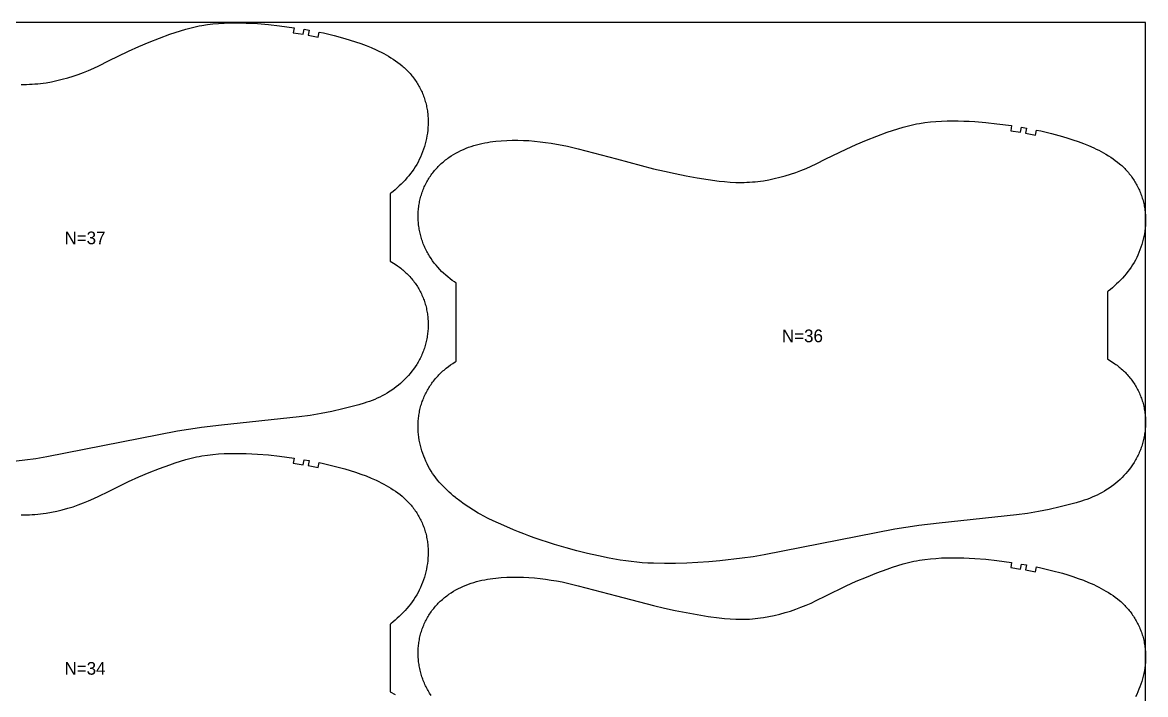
# Model space of a CAD drawing. Header units: inches. Extents: x 0 to 1973, y 0 to 1059.
# Drawn here: x 1531.1 to 1973, y 794.1 to 1058.8 of the extents above; entities that cross this region are included whole.
import ezdxf

# ---------------------------------------------------------------- set-up
doc = ezdxf.new("R2010")
doc.units = ezdxf.units.IN

msp = doc.modelspace()

# ---------------------------------------------------------------- linework, layer by layer
at = {"layer": '1'}
for points in [[(0.5, 0), (1973.0375, 0), (1973.0375, 1058.8082), (0.5, 1058.8082), (0.5, 0)], [(1958.141, 926.1545), (1960.0164, 925.0269), (1960.924, 924.4156), (1961.3695, 924.0982), (1961.8093, 923.773), (1962.2431, 923.44), (1962.6708, 923.0991), (1963.0921, 922.7505), (1963.5069, 922.3942), (1963.9148, 922.0302), (1964.3159, 921.6584), (1964.7098, 921.279), (1965.0963, 920.892), (1965.4754, 920.4977), (1965.8469, 920.0961), (1966.2105, 919.6874), (1966.5661, 919.2717), (1966.9136, 918.8493), (1967.2528, 918.4202), (1967.5835, 917.9846), (1967.9056, 917.5426), (1968.2189, 917.0943), (1968.5232, 916.64), (1968.8184, 916.1798), (1969.1043, 915.7138), (1969.3807, 915.2421), (1969.6475, 914.7649), (1969.9045, 914.2824), (1970.1517, 913.7948), (1970.389, 913.3023), (1970.6164, 912.805), (1970.8339, 912.3033), (1971.0413, 911.7973), (1971.2387, 911.2872), (1971.426, 910.7733), (1971.6032, 910.2558), (1971.7702, 909.735), (1971.927, 909.2109), (1972.0735, 908.6839), (1972.2097, 908.1541), (1972.3356, 907.6218), (1972.4511, 907.0871), (1972.5562, 906.5504), (1972.6508, 906.0118), (1972.735, 905.4716), (1972.8088, 904.9298), (1972.8723, 904.3867), (1972.9254, 903.8425), (1972.9682, 903.2973), (1973.0008, 902.7514), (1973.0232, 902.2049), (1973.0354, 901.6581), (1973.0375, 901.1111), (1973.0295, 900.5641), (1973.0114, 900.0173), (1972.9833, 899.4709), (1972.9452, 898.9251), (1972.8972, 898.38), (1972.8392, 897.8359), (1972.7714, 897.2929), (1972.6937, 896.7512), (1972.6062, 896.2111), (1972.5089, 895.6727), (1972.4018, 895.1361), (1972.2849, 894.6017), (1972.1584, 894.0695), (1972.022, 893.5398), (1971.876, 893.0128), (1971.7204, 892.4886), (1971.555, 891.9674), (1971.3801, 891.4495), (1971.1955, 890.9349), (1971.0014, 890.424), (1970.7977, 889.9168), (1970.5845, 889.4137), (1970.3618, 888.9146), (1970.1298, 888.4199), (1969.8885, 887.9295), (1969.6383, 887.4436), (1969.3792, 886.9622), (1969.1115, 886.4855), (1968.8353, 886.0136), (1968.5507, 885.5465), (1967.9572, 884.6273), (1967.3325, 883.7287), (1966.6777, 882.8515), (1965.9944, 881.9965), (1965.2837, 881.1644), (1964.5467, 880.3559), (1963.7842, 879.5716), (1962.9973, 878.8119), (1962.1867, 878.0775), (1961.3534, 877.369), (1960.4984, 876.687), (1959.6224, 876.0319), (1958.7266, 875.4044), (1958.0375, 874.9524), (1957.812, 874.8045), (1956.8798, 874.2321), (1955.931, 873.6872), (1954.967, 873.1698), (1953.9887, 872.6798), (1952.9975, 872.2172), (1951.9944, 871.7821), (1950.9805, 871.3739), (1949.9572, 870.9904), (1948.9254, 870.6291), (1947.8865, 870.2874), (1945.7917, 869.6525), (1943.6821, 869.0647), (1939.443, 867.9771), (1935.1787, 867.0026), (1930.8871, 866.1492), (1926.5712, 865.4289), (1922.2358, 864.843), (1891.774, 861.6413), (1883.7903, 860.7), (1883.0841, 860.6167), (1874.4448, 859.2244), (1822.928, 849.0824), (1818.6073, 848.3935), (1814.2741, 847.7836), (1805.5835, 846.7589), (1801.225, 846.3741), (1796.8594, 846.0779), (1792.4893, 845.8648), (1788.1155, 845.736), (1783.7396, 845.7), (1779.3653, 845.7897), (1777.1802, 845.8932), (1774.9975, 846.0389), (1772.8182, 846.2279), (1770.6433, 846.4614), (1768.4735, 846.7396), (1766.3093, 847.0598), (1761.9985, 847.8118), (1757.7122, 848.6904), (1753.4488, 849.6743), (1749.2068, 850.7472), (1744.9881, 851.907), (1740.51, 853.2388), (1732.4648, 855.8423), (1730.4027, 856.5725), (1728.3562, 857.3425), (1726.3277, 858.1581), (1724.3136, 859.01), (1720.5115, 860.7), (1716.313, 862.5661), (1714.3375, 863.5051), (1712.3889, 864.4958), (1711.4275, 865.0158), (1710.4753, 865.5526), (1708.5983, 866.6746), (1706.758, 867.8574), (1704.9544, 869.0967), (1703.1886, 870.3893), (1701.8, 871.4759), (1701.4655, 871.7377), (1700.6218, 872.434), (1699.791, 873.1457), (1698.9739, 873.8733), (1698.1711, 874.6173), (1697.3837, 875.3781), (1696.6135, 876.1564), (1695.8625, 876.9527), (1695.1328, 877.7677), (1694.4264, 878.602), (1693.7455, 879.4563), (1693.092, 880.331), (1692.4681, 881.227), (1691.8754, 882.1443), (1691.3144, 883.082), (1690.7851, 884.0387), (1690.2877, 885.013), (1689.8222, 886.0036), (1689.3887, 887.009), (1688.9873, 888.0278), (1688.618, 889.0588), (1688.2811, 890.1005), (1687.977, 891.1519), (1687.7064, 892.2121), (1687.4699, 893.2801), (1687.268, 894.355), (1687.1014, 895.4357), (1686.9708, 896.5214), (1686.8765, 897.611), (1686.8194, 898.7035), (1686.8, 899.7976), (1686.8046, 900.3446), (1686.8188, 900.8915), (1686.8428, 901.438), (1686.8765, 901.9839), (1686.9201, 902.5291), (1686.9737, 903.0732), (1687.0372, 903.6162), (1687.1108, 904.1579), (1687.1946, 904.698), (1687.2886, 905.2364), (1687.3929, 905.7729), (1687.5076, 906.3073), (1687.6327, 906.8394), (1687.7682, 907.369), (1687.9139, 907.8959), (1688.0698, 908.42), (1688.2358, 908.941), (1688.4119, 909.4588), (1688.5978, 909.9731), (1688.7935, 910.4839), (1688.999, 910.9909), (1689.2142, 911.4939), (1689.4389, 911.9927), (1689.6731, 912.4872), (1689.9167, 912.9772), (1690.1696, 913.4624), (1690.4317, 913.9427), (1690.7029, 914.418), (1690.9831, 914.8879), (1691.2723, 915.3524), (1691.5702, 915.8114), (1691.8767, 916.2646), (1692.1917, 916.712), (1692.5151, 917.1533), (1692.8466, 917.5884), (1693.1862, 918.0173), (1693.5338, 918.4396), (1693.8891, 918.8553), (1694.2521, 919.2643), (1694.6227, 919.6663), (1695.0006, 920.0613), (1695.3857, 920.449), (1695.7779, 920.8294), (1696.1771, 921.2023), (1696.5831, 921.5675), (1696.9957, 921.9253), (1697.8394, 922.6189), (1698.7062, 923.2846), (1699.5939, 923.9235), (1700.5004, 924.5371), (1701.4236, 925.1266), (1701.8, 925.3541), (1701.8, 956.1594), (1701.1109, 956.6114), (1700.2151, 957.239), (1699.3391, 957.894), (1698.4841, 958.576), (1697.6508, 959.2845), (1696.8402, 960.0189), (1696.0533, 960.7786), (1695.2908, 961.563), (1694.5538, 962.3715), (1693.8431, 963.2035), (1693.1598, 964.0585), (1692.5051, 964.9357), (1691.8803, 965.8343), (1691.2868, 966.7535), (1691.0023, 967.2206), (1690.726, 967.6925), (1690.4583, 968.1692), (1690.1992, 968.6506), (1689.949, 969.1365), (1689.7078, 969.6269), (1689.4757, 970.1217), (1689.253, 970.6207), (1689.0398, 971.1238), (1688.8361, 971.631), (1688.642, 972.1419), (1688.4574, 972.6565), (1688.2825, 973.1744), (1688.1171, 973.6956), (1687.9615, 974.2198), (1687.8155, 974.7468), (1687.6791, 975.2765), (1687.5526, 975.8087), (1687.4357, 976.3432), (1687.3286, 976.8797), (1687.2313, 977.4181), (1687.1438, 977.9583), (1687.0661, 978.4999), (1686.9983, 979.0429), (1686.9403, 979.587), (1686.8923, 980.1321), (1686.8542, 980.6779), (1686.8261, 981.2243), (1686.808, 981.7711), (1686.8, 982.3181), (1686.8021, 982.8651), (1686.8143, 983.412), (1686.8367, 983.9584), (1686.8693, 984.5043), (1686.9121, 985.0495), (1686.9652, 985.5937), (1687.0287, 986.1368), (1687.1025, 986.6786), (1687.1867, 987.2189), (1687.2813, 987.7575), (1687.3864, 988.2942), (1687.5019, 988.8288), (1687.6278, 989.3611), (1687.764, 989.8909), (1687.9105, 990.4179), (1688.0673, 990.942), (1688.2343, 991.4629), (1688.4115, 991.9804), (1688.5988, 992.4942), (1688.7962, 993.0043), (1689.0036, 993.5103), (1689.2211, 994.012), (1689.4485, 994.5093), (1689.6858, 995.0018), (1689.933, 995.4895), (1690.19, 995.972), (1690.4568, 996.4491), (1690.7332, 996.9208), (1691.0191, 997.3868), (1691.3143, 997.8471), (1691.6186, 998.3014), (1691.9319, 998.7496), (1692.254, 999.1916), (1692.5847, 999.6272), (1692.9239, 1000.0563), (1693.2714, 1000.4788), (1693.627, 1000.8944), (1693.9906, 1001.3031), (1694.3621, 1001.7047), (1694.7412, 1002.099), (1695.1277, 1002.486), (1695.5216, 1002.8654), (1695.9227, 1003.2372), (1696.3306, 1003.6012), (1696.7454, 1003.9576), (1697.1667, 1004.3062), (1697.5944, 1004.647), (1698.0282, 1004.98), (1698.468, 1005.3052), (1698.9135, 1005.6226), (1699.8211, 1006.2339), (1700.7493, 1006.8136), (1701.6965, 1007.3615), (1702.6612, 1007.8775), (1703.6418, 1008.3616), (1704.6371, 1008.8142), (1705.6459, 1009.2359), (1706.667, 1009.6272), (1707.6992, 1009.9887), (1708.7413, 1010.3209), (1709.7921, 1010.6245), (1710.8505, 1010.8999), (1711.9153, 1011.148), (1712.9859, 1011.3698), (1714.0614, 1011.5667), (1715.1413, 1011.7402), (1716.2249, 1011.8915), (1717.3116, 1012.0219), (1719.4912, 1012.2258), (1721.6755, 1012.3609), (1723.8621, 1012.4303), (1726.0495, 1012.4353), (1728.2358, 1012.3772), (1730.4197, 1012.2579), (1732.6002, 1012.0818), (1734.7763, 1011.8534), (1736.9473, 1011.5777), (1739.1123, 1011.2583), (1741.2701, 1010.8954), (1743.4197, 1010.488), (1745.5598, 1010.0353), (1749.812, 1009.0075), (1764.8881, 1005.0412), (1779.4342, 1001.2143), (1783.6909, 1000.2012), (1787.965, 999.2634), (1792.2559, 998.4069), (1796.5617, 997.6294), (1800.8812, 996.9345), (1805.2185, 996.3574), (1807.3952, 996.1274), (1809.5763, 995.9496), (1811.7607, 995.836), (1812.8536, 995.807), (1813.9468, 995.7985), (1815.04, 995.8117), (1816.133, 995.8467), (1817.2253, 995.903), (1818.3164, 995.9803), (1819.406, 996.0783), (1820.4937, 996.1966), (1821.5789, 996.3349), (1822.6614, 996.4928), (1824.8167, 996.8658), (1826.9582, 997.3116), (1829.0848, 997.8257), (1831.1954, 998.4037), (1833.2887, 999.042), (1835.3625, 999.7406), (1837.4141, 1000.5002), (1839.441, 1001.3216), (1841.4421, 1002.2031), (1843.422, 1003.1325), (1847.2791, 1005.0412), (1855.188, 1008.955), (1859.1764, 1010.7539), (1863.213, 1012.4431), (1867.2869, 1014.0378), (1871.3954, 1015.5441), (1873.4631, 1016.2625), (1875.5427, 1016.9441), (1877.6372, 1017.5734), (1878.6911, 1017.8636), (1879.7499, 1018.1348), (1880.8139, 1018.3856), (1881.8828, 1018.6161), (1882.956, 1018.8268), (1884.0331, 1019.0184), (1886.1969, 1019.3459), (1888.3702, 1019.6031), (1890.5495, 1019.7948), (1892.733, 1019.9272), (1894.9193, 1020.0071), (1897.107, 1020.0412), (1899.295, 1020.0351), (1901.4823, 1019.9896), (1903.6683, 1019.9046), (1905.8523, 1019.7797), (1910.2124, 1019.4165), (1914.5615, 1018.9319), (1920.2751, 1018.1568), (1919.98, 1016.1787), (1923.8918, 1015.5565), (1924.2254, 1017.5285), (1926.1956, 1017.1841), (1925.8402, 1015.2159), (1929.7169, 1014.466), (1930.1227, 1016.4244), (1931.8201, 1016.0617), (1936.0766, 1015.0503), (1940.2995, 1013.9027), (1942.3971, 1013.2781), (1944.4822, 1012.6141), (1946.5513, 1011.904), (1948.6012, 1011.1412), (1950.628, 1010.3194), (1952.6275, 1009.4331), (1953.6156, 1008.9641), (1954.5951, 1008.477), (1955.5655, 1007.9711), (1956.5261, 1007.4459), (1957.4762, 1006.9004), (1958.4139, 1006.3336), (1959.3371, 1005.7441), (1960.2436, 1005.1305), (1961.1313, 1004.4916), (1961.9981, 1003.8259), (1962.8418, 1003.1323), (1963.2544, 1002.7746), (1963.6604, 1002.4093), (1964.0596, 1002.0364), (1964.4518, 1001.6561), (1964.8369, 1001.2683), (1965.2148, 1000.8734), (1965.5854, 1000.4713), (1965.9484, 1000.0624), (1966.3037, 999.6466), (1966.6513, 999.2243), (1966.9909, 998.7955), (1967.3224, 998.3603), (1967.6458, 997.919), (1967.9608, 997.4716), (1968.2673, 997.0184), (1968.5652, 996.5595), (1968.8544, 996.0949), (1969.1346, 995.625), (1969.4058, 995.1497), (1969.6679, 994.6694), (1969.9208, 994.1842), (1970.1644, 993.6942), (1970.3986, 993.1997), (1970.6233, 992.7009), (1970.8385, 992.1979), (1971.044, 991.6909), (1971.2397, 991.1801), (1971.4256, 990.6658), (1971.6017, 990.148), (1971.7677, 989.627), (1971.9236, 989.1029), (1972.0693, 988.576), (1972.2048, 988.0464), (1972.3299, 987.5143), (1972.4446, 986.98), (1972.5489, 986.4435), (1972.6429, 985.9051), (1972.7267, 985.3649), (1972.8003, 984.8233), (1972.8638, 984.2803), (1972.9174, 983.7361), (1972.961, 983.191), (1972.9947, 982.645), (1973.0187, 982.0986), (1973.0329, 981.5517), (1973.0375, 981.0046), (1973.0181, 979.9106), (1972.961, 978.818), (1972.8668, 977.7284), (1972.7361, 976.6427), (1972.5695, 975.562), (1972.3676, 974.4871), (1972.1311, 973.4191), (1971.8605, 972.3589), (1971.5564, 971.3075), (1971.2195, 970.2658), (1970.8502, 969.2349), (1970.4488, 968.216), (1970.0153, 967.2106), (1969.5498, 966.2201), (1969.0524, 965.2457), (1968.5231, 964.289), (1967.9621, 963.3513), (1967.3694, 962.434), (1966.7455, 961.5381), (1966.092, 960.6633), (1965.4111, 959.8091), (1964.7047, 958.9747), (1963.975, 958.1597), (1963.224, 957.3634), (1962.4538, 956.5851), (1961.6664, 955.8243), (1960.8636, 955.0803), (1960.0465, 954.3527), (1959.2157, 953.641), (1958.372, 952.9447), (1958.0375, 952.6829), (1958.0375, 926.2098), (1958.141, 926.1545)]]:
    msp.add_lwpolyline(points, close=True, dxfattribs=at)
for points in [[(1530.5536, 1034.4), (1531.6468, 1034.3915), (1532.74, 1034.4047), (1533.833, 1034.4397), (1534.9253, 1034.496), (1536.0164, 1034.5733), (1537.106, 1034.6713), (1538.1937, 1034.7896), (1539.2789, 1034.9279), (1540.3614, 1035.0858), (1542.5167, 1035.4588), (1544.6582, 1035.9046), (1546.7848, 1036.4187), (1548.8954, 1036.9967), (1550.9887, 1037.635), (1553.0625, 1038.3336), (1555.1141, 1039.0932), (1557.141, 1039.9146), (1559.1421, 1040.7961), (1561.122, 1041.7255), (1564.9791, 1043.6342), (1572.888, 1047.548), (1576.8764, 1049.3469), (1580.913, 1051.0361), (1584.9869, 1052.6308), (1589.0954, 1054.1371), (1591.1631, 1054.8555), (1593.2427, 1055.5371), (1595.3372, 1056.1664), (1596.3911, 1056.4566), (1597.4499, 1056.7278), (1598.5139, 1056.9786), (1599.5828, 1057.2091), (1600.656, 1057.4198), (1601.7331, 1057.6114), (1603.8969, 1057.9389), (1606.0702, 1058.1961), (1608.2495, 1058.3878), (1610.433, 1058.5202), (1612.6193, 1058.6001), (1614.807, 1058.6342), (1616.995, 1058.6281), (1619.1823, 1058.5826), (1621.3683, 1058.4976), (1623.5523, 1058.3727), (1627.9124, 1058.0095), (1632.2615, 1057.5249), (1637.9751, 1056.7498), (1637.68, 1054.7717), (1641.5918, 1054.1495), (1641.9254, 1056.1215), (1643.8956, 1055.7771), (1643.5402, 1053.8089), (1647.4169, 1053.059), (1647.8227, 1055.0174), (1649.5201, 1054.6547), (1653.7766, 1053.6433), (1657.9995, 1052.4957), (1660.0971, 1051.8711), (1662.1822, 1051.2071), (1664.2513, 1050.497), (1666.3012, 1049.7342), (1668.328, 1048.9124), (1670.3275, 1048.0261), (1671.3156, 1047.5571), (1672.2951, 1047.07), (1673.2655, 1046.5641), (1674.2261, 1046.0389), (1675.1762, 1045.4934), (1676.1139, 1044.9266), (1677.0371, 1044.3371), (1677.9436, 1043.7235), (1678.8313, 1043.0846), (1679.6981, 1042.4189), (1680.5418, 1041.7253), (1680.9544, 1041.3676), (1681.3604, 1041.0023), (1681.7596, 1040.6294), (1682.1518, 1040.2491), (1682.5369, 1039.8613), (1682.9148, 1039.4664), (1683.2854, 1039.0643), (1683.6484, 1038.6554), (1684.0037, 1038.2396), (1684.3513, 1037.8173), (1684.6909, 1037.3885), (1685.0224, 1036.9533), (1685.3458, 1036.512), (1685.6608, 1036.0646), (1685.9673, 1035.6114), (1686.2652, 1035.1525), (1686.5544, 1034.6879), (1686.8346, 1034.218), (1687.1058, 1033.7427), (1687.3679, 1033.2624), (1687.6208, 1032.7772), (1687.8644, 1032.2872), (1688.0986, 1031.7927), (1688.3233, 1031.2939), (1688.5385, 1030.7909), (1688.744, 1030.2839), (1688.9397, 1029.7731), (1689.1256, 1029.2588), (1689.3017, 1028.741), (1689.4677, 1028.22), (1689.6236, 1027.6959), (1689.7693, 1027.169), (1689.9048, 1026.6394), (1690.0299, 1026.1073), (1690.1446, 1025.573), (1690.2489, 1025.0365), (1690.3429, 1024.4981), (1690.4267, 1023.9579), (1690.5003, 1023.4163), (1690.5638, 1022.8733), (1690.6174, 1022.3291), (1690.661, 1021.784), (1690.6947, 1021.238), (1690.7187, 1020.6916), (1690.7329, 1020.1447), (1690.7375, 1019.5976), (1690.7181, 1018.5036), (1690.661, 1017.411), (1690.5668, 1016.3214), (1690.4361, 1015.2357), (1690.2695, 1014.155), (1690.0676, 1013.0801), (1689.8311, 1012.0121), (1689.5605, 1010.9519), (1689.2564, 1009.9005), (1688.9195, 1008.8588), (1688.5502, 1007.8279), (1688.1488, 1006.809), (1687.7153, 1005.8036), (1687.2498, 1004.8131), (1686.7524, 1003.8387), (1686.2231, 1002.882), (1685.6621, 1001.9443), (1685.0694, 1001.027), (1684.4455, 1000.1311), (1683.792, 999.2563), (1683.1111, 998.4021), (1682.4047, 997.5677), (1681.675, 996.7527), (1680.924, 995.9564), (1680.1538, 995.1781), (1679.3664, 994.4173), (1678.5636, 993.6733), (1677.7465, 992.9457), (1676.9157, 992.234), (1676.072, 991.5377), (1675.7375, 991.2759), (1675.7375, 964.8028), (1675.841, 964.7475), (1675.841, 964.7475), (1677.7164, 963.6199), (1678.624, 963.0086), (1679.0695, 962.6912), (1679.5093, 962.366), (1679.9431, 962.033), (1680.3708, 961.6921), (1680.7921, 961.3435), (1681.2069, 960.9872), (1681.6148, 960.6232), (1682.0159, 960.2514), (1682.4098, 959.872), (1682.7963, 959.485), (1683.1754, 959.0907), (1683.5469, 958.6891), (1683.9105, 958.2804), (1684.2661, 957.8647), (1684.6136, 957.4423), (1684.9528, 957.0132), (1685.2835, 956.5776), (1685.6056, 956.1356), (1685.9189, 955.6873), (1686.2232, 955.233), (1686.5184, 954.7728), (1686.8043, 954.3068), (1687.0807, 953.8351), (1687.3475, 953.3579), (1687.6045, 952.8754), (1687.8517, 952.3878), (1688.089, 951.8953), (1688.3164, 951.398), (1688.5339, 950.8963), (1688.7413, 950.3903), (1688.9387, 949.8802), (1689.126, 949.3663), (1689.3032, 948.8488), (1689.4702, 948.328), (1689.627, 947.8039), (1689.7735, 947.2769), (1689.9097, 946.7471), (1690.0356, 946.2148), (1690.1511, 945.6801), (1690.2562, 945.1434), (1690.3508, 944.6048), (1690.435, 944.0646), (1690.5088, 943.5228), (1690.5723, 942.9797), (1690.6254, 942.4355), (1690.6682, 941.8903), (1690.7008, 941.3444), (1690.7232, 940.7979), (1690.7354, 940.2511), (1690.7375, 939.7041), (1690.7295, 939.1571), (1690.7114, 938.6103), (1690.6833, 938.0639), (1690.6452, 937.5181), (1690.5972, 936.973), (1690.5392, 936.4289), (1690.4714, 935.8859), (1690.3937, 935.3442), (1690.3062, 934.8041), (1690.2089, 934.2657), (1690.1018, 933.7291), (1689.9849, 933.1947), (1689.8584, 932.6625), (1689.722, 932.1328), (1689.576, 931.6058), (1689.4204, 931.0816), (1689.255, 930.5604), (1689.0801, 930.0425), (1688.8955, 929.5279), (1688.7014, 929.017), (1688.4977, 928.5098), (1688.2845, 928.0067), (1688.0618, 927.5076), (1687.8298, 927.0129), (1687.5885, 926.5225), (1687.3383, 926.0366), (1687.0792, 925.5552), (1686.8115, 925.0785), (1686.5353, 924.6066), (1686.2507, 924.1395), (1685.6572, 923.2203), (1685.0325, 922.3217), (1684.3777, 921.4445), (1683.6944, 920.5895), (1682.9837, 919.7574), (1682.2467, 918.9489), (1681.4842, 918.1646), (1680.6973, 917.4049), (1679.8867, 916.6705), (1679.0534, 915.962), (1678.1984, 915.28), (1677.3224, 914.6249), (1676.4266, 913.9974), (1675.7375, 913.5454), (1675.512, 913.3975), (1674.5798, 912.8251), (1673.631, 912.2802), (1672.667, 911.7628), (1671.6887, 911.2728), (1670.6975, 910.8102), (1669.6944, 910.3751), (1668.6805, 909.9669), (1667.6572, 909.5834), (1666.6254, 909.2221), (1665.5865, 908.8804), (1663.4917, 908.2455), (1661.3821, 907.6577), (1657.143, 906.5701), (1652.8787, 905.5956), (1648.5871, 904.7422), (1644.2712, 904.0219), (1639.9358, 903.436), (1609.474, 900.2343), (1601.4903, 899.293), (1600.7841, 899.2097), (1592.1448, 897.8174), (1540.628, 887.6754), (1536.3073, 886.9865), (1531.9741, 886.3766), (1523.2835, 885.3519)], [(1530.5536, 864.86), (1531.6468, 864.8515), (1532.74, 864.8647), (1533.833, 864.8997), (1534.9253, 864.956), (1536.0164, 865.0333), (1537.106, 865.1313), (1538.1937, 865.2496), (1539.2789, 865.3879), (1540.3614, 865.5458), (1542.5167, 865.9188), (1544.6582, 866.3646), (1546.7848, 866.8787), (1548.8954, 867.4567), (1550.9887, 868.095), (1553.0625, 868.7936), (1555.1141, 869.5532), (1557.141, 870.3746), (1559.1421, 871.2561), (1561.122, 872.1855), (1564.9791, 874.0942), (1572.888, 878.008), (1576.8764, 879.8069), (1580.913, 881.4961), (1584.9869, 883.0908), (1589.0954, 884.5971), (1591.1631, 885.3155), (1593.2427, 885.9971), (1595.3372, 886.6264), (1596.3911, 886.9166), (1597.4499, 887.1878), (1598.5139, 887.4386), (1599.5828, 887.6691), (1600.656, 887.8798), (1601.7331, 888.0714), (1603.8969, 888.3989), (1606.0702, 888.6561), (1608.2495, 888.8478), (1610.433, 888.9802), (1612.6193, 889.0601), (1614.807, 889.0942), (1616.995, 889.0881), (1619.1823, 889.0426), (1621.3683, 888.9576), (1623.5523, 888.8327), (1627.9124, 888.4695), (1632.2615, 887.9849), (1637.9751, 887.2098), (1637.68, 885.2317), (1641.5918, 884.6095), (1641.9254, 886.5815), (1643.8956, 886.2371), (1643.5402, 884.2689), (1647.4169, 883.519), (1647.8227, 885.4774), (1649.5201, 885.1147), (1653.7766, 884.1033), (1657.9995, 882.9557), (1660.0971, 882.3311), (1662.1822, 881.6671), (1664.2513, 880.957), (1666.3012, 880.1942), (1668.328, 879.3724), (1670.3275, 878.4861), (1671.3156, 878.0171), (1672.2951, 877.53), (1673.2655, 877.0241), (1674.2261, 876.4989), (1675.1762, 875.9534), (1676.1139, 875.3866), (1677.0371, 874.7971), (1677.9436, 874.1835), (1678.8313, 873.5446), (1679.6981, 872.8789), (1680.5418, 872.1853), (1680.9544, 871.8276), (1681.3604, 871.4623), (1681.7596, 871.0894), (1682.1518, 870.7091), (1682.5369, 870.3213), (1682.9148, 869.9264), (1683.2854, 869.5243), (1683.6484, 869.1154), (1684.0037, 868.6996), (1684.3513, 868.2773), (1684.6909, 867.8485), (1685.0224, 867.4133), (1685.3458, 866.972), (1685.6608, 866.5246), (1685.9673, 866.0714), (1686.2652, 865.6125), (1686.5544, 865.1479), (1686.8346, 864.678), (1687.1058, 864.2027), (1687.3679, 863.7224), (1687.6208, 863.2372), (1687.8644, 862.7472), (1688.0986, 862.2527), (1688.3233, 861.7539), (1688.5385, 861.2509), (1688.744, 860.7439), (1688.9397, 860.2331), (1689.1256, 859.7188), (1689.3017, 859.201), (1689.4677, 858.68), (1689.6236, 858.1559), (1689.7693, 857.629), (1689.9048, 857.0994), (1690.0299, 856.5673), (1690.1446, 856.033), (1690.2489, 855.4965), (1690.3429, 854.9581), (1690.4267, 854.4179), (1690.5003, 853.8763), (1690.5638, 853.3333), (1690.6174, 852.7891), (1690.661, 852.244), (1690.6947, 851.698), (1690.7187, 851.1516), (1690.7329, 850.6047), (1690.7375, 850.0576), (1690.7181, 848.9636), (1690.661, 847.871), (1690.5668, 846.7814), (1690.4361, 845.6957), (1690.2695, 844.615), (1690.0676, 843.5401), (1689.8311, 842.4721), (1689.5605, 841.4119), (1689.2564, 840.3605), (1688.9195, 839.3188), (1688.5502, 838.2879), (1688.1488, 837.269), (1687.7153, 836.2636), (1687.2498, 835.2731), (1686.7524, 834.2987), (1686.2231, 833.342), (1685.6621, 832.4043), (1685.0694, 831.487), (1684.4455, 830.5911), (1683.792, 829.7163), (1683.1111, 828.8621), (1682.4047, 828.0277), (1681.675, 827.2127), (1680.924, 826.4164), (1680.1538, 825.6381), (1679.3664, 824.8773), (1678.5636, 824.1333), (1677.7465, 823.4057), (1676.9157, 822.694), (1676.072, 821.9977), (1675.7375, 821.7359), (1675.7375, 795.2628), (1675.841, 795.2075), (1675.841, 795.2075), (1677.7164, 794.0799)], [(1691.8803, 793.7943), (1691.2868, 794.7135), (1691.0023, 795.1806), (1690.726, 795.6525), (1690.4583, 796.1292), (1690.1992, 796.6106), (1689.949, 797.0965), (1689.7078, 797.5869), (1689.4757, 798.0817), (1689.253, 798.5807), (1689.0398, 799.0838), (1688.8361, 799.591), (1688.642, 800.1019), (1688.4574, 800.6165), (1688.2825, 801.1344), (1688.1171, 801.6556), (1687.9615, 802.1798), (1687.8155, 802.7068), (1687.6791, 803.2365), (1687.5526, 803.7687), (1687.4357, 804.3032), (1687.3286, 804.8397), (1687.2313, 805.3781), (1687.1438, 805.9183), (1687.0661, 806.4599), (1686.9983, 807.0029), (1686.9403, 807.547), (1686.8923, 808.0921), (1686.8542, 808.6379), (1686.8261, 809.1843), (1686.808, 809.7311), (1686.8, 810.2781), (1686.8021, 810.8251), (1686.8143, 811.372), (1686.8367, 811.9184), (1686.8693, 812.4643), (1686.9121, 813.0095), (1686.9652, 813.5537), (1687.0287, 814.0968), (1687.1025, 814.6386), (1687.1867, 815.1789), (1687.2813, 815.7175), (1687.3864, 816.2542), (1687.5019, 816.7888), (1687.6278, 817.3211), (1687.764, 817.8509), (1687.9105, 818.3779), (1688.0673, 818.902), (1688.2343, 819.4229), (1688.4115, 819.9404), (1688.5988, 820.4542), (1688.7962, 820.9643), (1689.0036, 821.4703), (1689.2211, 821.972), (1689.4485, 822.4693), (1689.6858, 822.9618), (1689.933, 823.4495), (1690.19, 823.932), (1690.4568, 824.4091), (1690.7332, 824.8808), (1691.0191, 825.3468), (1691.3143, 825.8071), (1691.6186, 826.2614), (1691.9319, 826.7096), (1692.254, 827.1516), (1692.5847, 827.5872), (1692.9239, 828.0163), (1693.2714, 828.4388), (1693.627, 828.8544), (1693.9906, 829.2631), (1694.3621, 829.6647), (1694.7412, 830.059), (1695.1277, 830.446), (1695.5216, 830.8254), (1695.9227, 831.1972), (1696.3306, 831.5612), (1696.7454, 831.9176), (1697.1667, 832.2662), (1697.5944, 832.607), (1698.0282, 832.94), (1698.468, 833.2652), (1698.9135, 833.5826), (1699.8211, 834.1939), (1700.7493, 834.7736), (1701.6965, 835.3215), (1702.6612, 835.8375), (1703.6418, 836.3216), (1704.6371, 836.7742), (1705.6459, 837.1959), (1706.667, 837.5872), (1707.6992, 837.9487), (1708.7413, 838.2809), (1709.7921, 838.5845), (1710.8505, 838.8599), (1711.9153, 839.108), (1712.9859, 839.3298), (1714.0614, 839.5267), (1715.1413, 839.7002), (1716.2249, 839.8515), (1717.3116, 839.9819), (1719.4912, 840.1858), (1721.6755, 840.3209), (1723.8621, 840.3903), (1726.0495, 840.3953), (1728.2358, 840.3372), (1730.4197, 840.2179), (1732.6002, 840.0418), (1734.7763, 839.8134), (1736.9473, 839.5377), (1739.1123, 839.2183), (1741.2701, 838.8554), (1743.4197, 838.448), (1745.5598, 837.9953), (1749.812, 836.9675), (1764.8881, 833.0012), (1779.4342, 829.1743), (1783.6909, 828.1612), (1787.965, 827.2234), (1792.2559, 826.3669), (1796.5617, 825.5894), (1800.8812, 824.8945), (1805.2185, 824.3174), (1807.3952, 824.0874), (1809.5763, 823.9096), (1811.7607, 823.796), (1812.8536, 823.767), (1813.9468, 823.7585), (1815.04, 823.7717), (1816.133, 823.8067), (1817.2253, 823.863), (1818.3164, 823.9403), (1819.406, 824.0383), (1820.4937, 824.1566), (1821.5789, 824.2949), (1822.6614, 824.4528), (1824.8167, 824.8258), (1826.9582, 825.2716), (1829.0848, 825.7857), (1831.1954, 826.3637), (1833.2887, 827.002), (1835.3625, 827.7006), (1837.4141, 828.4602), (1839.441, 829.2816), (1841.4421, 830.1631), (1843.422, 831.0925), (1847.2791, 833.0012), (1855.188, 836.915), (1859.1764, 838.7139), (1863.213, 840.4031), (1867.2869, 841.9978), (1871.3954, 843.5041), (1873.4631, 844.2225), (1875.5427, 844.9041), (1877.6372, 845.5334), (1878.6911, 845.8236), (1879.7499, 846.0948), (1880.8139, 846.3456), (1881.8828, 846.5761), (1882.956, 846.7868), (1884.0331, 846.9784), (1886.1969, 847.3059), (1888.3702, 847.5631), (1890.5495, 847.7548), (1892.733, 847.8872), (1894.9193, 847.9671), (1897.107, 848.0012), (1899.295, 847.9951), (1901.4823, 847.9496), (1903.6683, 847.8646), (1905.8523, 847.7397), (1910.2124, 847.3765), (1914.5615, 846.8919), (1920.2751, 846.1168), (1919.98, 844.1387), (1923.8918, 843.5165), (1924.2254, 845.4885), (1926.1956, 845.1441), (1925.8402, 843.1759), (1929.7169, 842.426), (1930.1227, 844.3844), (1931.8201, 844.0217), (1936.0766, 843.0103), (1940.2995, 841.8627), (1942.3971, 841.2381), (1944.4822, 840.5741), (1946.5513, 839.864), (1948.6012, 839.1012), (1950.628, 838.2794), (1952.6275, 837.3931), (1953.6156, 836.9241), (1954.5951, 836.437), (1955.5655, 835.9311), (1956.5261, 835.4059), (1957.4762, 834.8604), (1958.4139, 834.2936), (1959.3371, 833.7041), (1960.2436, 833.0905), (1961.1313, 832.4516), (1961.9981, 831.7859), (1962.8418, 831.0923), (1963.2544, 830.7346), (1963.6604, 830.3693), (1964.0596, 829.9964), (1964.4518, 829.6161), (1964.8369, 829.2283), (1965.2148, 828.8334), (1965.5854, 828.4313), (1965.9484, 828.0224), (1966.3037, 827.6066), (1966.6513, 827.1843), (1966.9909, 826.7555), (1967.3224, 826.3203), (1967.6458, 825.879), (1967.9608, 825.4316), (1968.2673, 824.9784), (1968.5652, 824.5195), (1968.8544, 824.0549), (1969.1346, 823.585), (1969.4058, 823.1097), (1969.6679, 822.6294), (1969.9208, 822.1442), (1970.1644, 821.6542), (1970.3986, 821.1597), (1970.6233, 820.6609), (1970.8385, 820.1579), (1971.044, 819.6509), (1971.2397, 819.1401), (1971.4256, 818.6258), (1971.6017, 818.108), (1971.7677, 817.587), (1971.9236, 817.0629), (1972.0693, 816.536), (1972.2048, 816.0064), (1972.3299, 815.4743), (1972.4446, 814.94), (1972.5489, 814.4035), (1972.6429, 813.8651), (1972.7267, 813.3249), (1972.8003, 812.7833), (1972.8638, 812.2403), (1972.9174, 811.6961), (1972.961, 811.151), (1972.9947, 810.605), (1973.0187, 810.0586), (1973.0329, 809.5117), (1973.0375, 808.9646), (1973.0181, 807.8706), (1972.961, 806.778), (1972.8668, 805.6884), (1972.7361, 804.6027), (1972.5695, 803.522), (1972.3676, 802.4471), (1972.1311, 801.3791), (1971.8605, 800.3189), (1971.5564, 799.2675), (1971.2195, 798.2258), (1970.8502, 797.1949), (1970.4488, 796.176), (1970.0153, 795.1706), (1969.5498, 794.1801), (1969.0524, 793.2057)]]:
    msp.add_lwpolyline(points, dxfattribs=at)

# ---------------------------------------------------------------- texts
for s, p in [('N=37', (1547.6188, 971.4636)), ('N=36', (1829.9188, 932.8706)), ('N=34', (1547.6188, 801.9236))]:
    msp.add_text(s, height=5, dxfattribs=at).set_placement(p)

doc.saveas('drawing.dxf')
